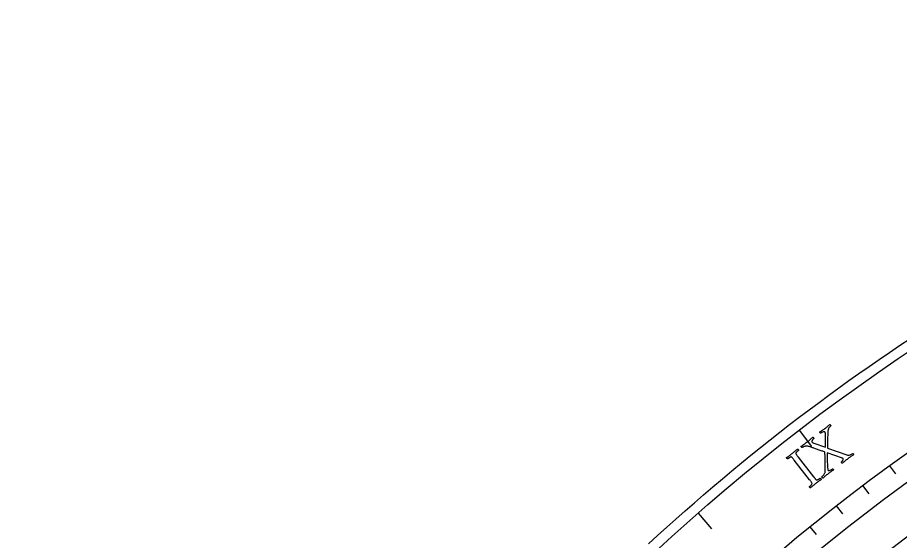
# Model space of a CAD drawing. Header units: millimetres. Extents: x -60 to 60, y -60 to 77.
# Drawn here: x -59.69 to -33.31, y 44.04 to 59.69 of the extents above; entities that cross this region are included whole.
import ezdxf

# ---------------------------------------------------------------- set-up
doc = ezdxf.new("R2010")
doc.units = ezdxf.units.MM
for name, color, linetype in [('CUT_OUTER', 1, 'Continuous'), ('ENGRAVE', 7, 'Continuous'), ('ENGRAVE_FINE', 8, 'Continuous'), ('TEXT', 5, 'Continuous')]:
    doc.layers.add(name, color=color, linetype=linetype)

msp = doc.modelspace()

# ---------------------------------------------------------------- linework, layer by layer
at = {"layer": 'CUT_OUTER'}
msp.add_lwpolyline([(-40.8361, 43.9593), (-40.5656, 44.209), (-40.2935, 44.4571), (-40.02, 44.7035), (-39.7449, 44.9482), (-39.4684, 45.1912), (-39.1904, 45.4325), (-38.9109, 45.6721), (-38.6299, 45.91), (-38.3475, 46.1462), (-38.0636, 46.3806), (-37.7783, 46.6133), (-37.4916, 46.8442), (-37.2034, 47.0734), (-36.9139, 47.3008), (-36.623, 47.5264), (-36.3307, 47.7502), (-36.037, 47.9722), (-35.742, 48.1925), (-35.4456, 48.4109), (-35.1479, 48.6274), (-34.8488, 48.8422), (-34.5485, 49.0551), (-34.2468, 49.2662), (-33.9439, 49.4754), (-33.6397, 49.6827), (-33.3342, 49.8882), (-33.0275, 50.0918)], dxfattribs=at)
at = {"layer": 'ENGRAVE'}
for radius in [59.694, 57.2256, 57.2256, 56.5187, 55.206]:
    msp.add_circle((0, 0), radius, dxfattribs=at)
at = {"layer": 'ENGRAVE_FINE'}
for points in [[(-36.3394, 47.3584), (-35.9637, 46.8689)], [(-33.6364, 46.2965), (-33.4583, 46.0514)], [(-34.4392, 45.7024), (-34.2569, 45.4605)], [(-39.359, 44.8803), (-38.9521, 44.4164)], [(-35.2316, 45.0944), (-35.0451, 44.8557)], [(-36.0132, 44.4726), (-35.8226, 44.2372)]]:
    msp.add_lwpolyline(points, dxfattribs=at)
at = {"layer": 'TEXT'}
for points in [[(-36.0984, 47.0089), (-36.0734, 47.0284), (-36.0495, 47.0473), (-36.027, 47.0656), (-36.0057, 47.0833), (-35.9851, 47.1007), (-35.9646, 47.1178), (-35.9442, 47.1347), (-35.9239, 47.1514), (-35.92, 47.1488), (-35.9153, 47.1445), (-35.9099, 47.1386), (-35.9038, 47.1309), (-35.8985, 47.1232), (-35.8955, 47.1171), (-35.8949, 47.1126), (-35.8966, 47.1096), (-35.9021, 47.1051), (-35.9085, 47.0992), (-35.9158, 47.0919), (-35.924, 47.0831), (-35.9322, 47.0735), (-35.9395, 47.0635), (-35.9459, 47.053), (-35.9515, 47.042), (-35.955, 47.0311), (-35.9556, 47.0207), (-35.9531, 47.0108), (-35.9476, 47.0014), (-35.9401, 46.9938), (-35.9295, 46.9867), (-35.9159, 46.9799), (-35.8991, 46.9736), (-35.5507, 46.8503), (-35.5509, 46.915), (-35.5508, 46.9778), (-35.5505, 47.039), (-35.5498, 47.0983), (-35.5494, 47.1533), (-35.5498, 47.2012), (-35.5511, 47.2421), (-35.5532, 47.2759), (-35.554, 47.2809), (-35.5552, 47.2856), (-35.5568, 47.2899), (-35.5589, 47.2939), (-35.561, 47.2974), (-35.5626, 47.3), (-35.5638, 47.3019), (-35.5646, 47.303), (-35.5695, 47.3073), (-35.5769, 47.3104), (-35.5867, 47.3122), (-35.5989, 47.3127), (-35.6143, 47.3099), (-35.6338, 47.3015), (-35.6573, 47.2876), (-35.6847, 47.2681), (-35.6879, 47.2683), (-35.692, 47.2707), (-35.6971, 47.2752), (-35.7031, 47.282), (-35.709, 47.2895), (-35.7135, 47.2962), (-35.7167, 47.302), (-35.7186, 47.307), (-35.6973, 47.321), (-35.6773, 47.3341), (-35.6584, 47.3464), (-35.6408, 47.3579), (-35.6235, 47.3695), (-35.6056, 47.3819), (-35.5871, 47.3952), (-35.5679, 47.4094), (-35.5417, 47.4293), (-35.518, 47.4479), (-35.4967, 47.4652), (-35.4778, 47.4813), (-35.4608, 47.496), (-35.4453, 47.5094), (-35.4313, 47.5213), (-35.4189, 47.5319), (-35.415, 47.5295), (-35.4107, 47.5258), (-35.4058, 47.5209), (-35.4004, 47.5146), (-35.3955, 47.5079), (-35.3924, 47.5012), (-35.3908, 47.4948), (-35.391, 47.4884), (-35.3947, 47.4853), (-35.4002, 47.4801), (-35.4075, 47.473), (-35.4164, 47.4639), (-35.4262, 47.453), (-35.4356, 47.4407), (-35.4448, 47.4269), (-35.4538, 47.4116), (-35.4617, 47.3951), (-35.4678, 47.3775), (-35.4722, 47.3589), (-35.4748, 47.3392), (-35.4774, 47.289), (-35.4798, 47.2422), (-35.4821, 47.1988), (-35.4842, 47.1589), (-35.4861, 47.1206), (-35.4876, 47.0824), (-35.4886, 47.0442), (-35.4892, 47.0061), (-35.4894, 46.9662), (-35.4896, 46.9228), (-35.4895, 46.8759), (-35.4893, 46.8255), (-34.9088, 46.6222), (-34.8871, 46.6168), (-34.8644, 46.6154), (-34.8407, 46.6182), (-34.8159, 46.6251), (-34.7916, 46.6345), (-34.7694, 46.6448), (-34.7493, 46.6561), (-34.7312, 46.6683), (-34.7268, 46.6661), (-34.7221, 46.6623), (-34.7171, 46.6568), (-34.7118, 46.6495), (-34.7069, 46.6422), (-34.7034, 46.6364), (-34.7011, 46.6321), (-34.7001, 46.6294), (-34.721, 46.616), (-34.7403, 46.6036), (-34.7582, 46.5921), (-34.7746, 46.5816), (-34.791, 46.5708), (-34.8087, 46.5586), (-34.8279, 46.5449), (-34.8484, 46.5298), (-34.8763, 46.5086), (-34.9022, 46.4886), (-34.9261, 46.4696), (-34.9478, 46.4518), (-34.9694, 46.4338), (-34.9928, 46.4143), (-35.018, 46.3933), (-35.0449, 46.3708), (-35.0501, 46.3725), (-35.0556, 46.3761), (-35.0615, 46.3817), (-35.0677, 46.3892), (-35.073, 46.3969), (-35.0759, 46.403), (-35.0766, 46.4076), (-35.0749, 46.4105), (-35.0702, 46.4145), (-35.0646, 46.4199), (-35.0581, 46.427), (-35.0506, 46.4355), (-35.0431, 46.445), (-35.0362, 46.455), (-35.0302, 46.4654), (-35.0248, 46.4762), (-35.021, 46.4866), (-35.0197, 46.4958), (-35.0208, 46.504), (-35.0244, 46.5109), (-35.0257, 46.5124), (-35.0275, 46.5139), (-35.0297, 46.5155), (-35.0324, 46.5171), (-35.0353, 46.5187), (-35.038, 46.5198), (-35.0407, 46.5207), (-35.0432, 46.5212), (-35.5009, 46.6873), (-35.5008, 46.6542), (-35.5004, 46.6194), (-35.4997, 46.5829), (-35.4988, 46.5449), (-35.4976, 46.5063), (-35.4964, 46.4682), (-35.4951, 46.4305), (-35.4937, 46.3934), (-35.4922, 46.3576), (-35.4905, 46.3242), (-35.4886, 46.2932), (-35.4866, 46.2645), (-35.4846, 46.2392), (-35.4828, 46.2181), (-35.4813, 46.2014), (-35.48, 46.189), (-35.4796, 46.1868), (-35.479, 46.1841), (-35.4784, 46.1809), (-35.4777, 46.1773), (-35.4767, 46.1734), (-35.4752, 46.1697), (-35.4732, 46.166), (-35.4708, 46.1625), (-35.4645, 46.1574), (-35.4555, 46.1549), (-35.4436, 46.1549), (-35.4291, 46.1575), (-35.4115, 46.1637), (-35.3907, 46.1743), (-35.3667, 46.1896), (-35.3395, 46.2093), (-35.335, 46.2073), (-35.33, 46.2038), (-35.3245, 46.1986), (-35.3184, 46.1919), (-35.313, 46.185), (-35.3092, 46.1794), (-35.307, 46.1751), (-35.3065, 46.1719), (-35.3266, 46.1588), (-35.3468, 46.1453), (-35.367, 46.1317), (-35.3874, 46.1178), (-35.4077, 46.1037), (-35.4275, 46.0895), (-35.447, 46.0752), (-35.4661, 46.0607), (-35.4916, 46.0408), (-35.515, 46.0221), (-35.5363, 46.0047), (-35.5554, 45.9884), (-35.5736, 45.9726), (-35.592, 45.9564), (-35.6108, 45.9399), (-35.6298, 45.9229), (-35.634, 45.9261), (-35.6383, 45.9307), (-35.6428, 45.9367), (-35.6474, 45.9441), (-35.6515, 45.9515), (-35.6546, 45.9574), (-35.6566, 45.9617), (-35.6575, 45.9644), (-35.6535, 45.968), (-35.6471, 45.9744), (-35.6383, 45.9837), (-35.6271, 45.9959), (-35.6148, 46.0101), (-35.6028, 46.0259), (-35.5911, 46.0431), (-35.5797, 46.0617), (-35.5698, 46.0811), (-35.5628, 46.1003), (-35.5586, 46.1194), (-35.5573, 46.1385), (-35.5574, 46.1911), (-35.5576, 46.2413), (-35.558, 46.2893), (-35.5584, 46.3348), (-35.559, 46.3792), (-35.5597, 46.4237), (-35.5605, 46.4682), (-35.5615, 46.5127), (-35.5624, 46.5582), (-35.5632, 46.6055), (-35.5639, 46.6548), (-35.5644, 46.706), (-35.583, 46.7131), (-35.604, 46.7208), (-35.6272, 46.7291), (-35.6528, 46.738), (-35.6798, 46.7474), (-35.7073, 46.7571), (-35.7353, 46.7671), (-35.7638, 46.7773), (-35.7922, 46.7875), (-35.8196, 46.7973), (-35.8462, 46.8066), (-35.8719, 46.8154), (-35.896, 46.8237), (-35.9178, 46.8311), (-35.9374, 46.8378), (-35.9547, 46.8438), (-35.9688, 46.8486), (-35.9789, 46.8521), (-35.9849, 46.8541), (-35.9869, 46.8548), (-36.0115, 46.8635), (-36.0344, 46.8705), (-36.0554, 46.8757), (-36.0748, 46.8792), (-36.0935, 46.8812), (-36.1128, 46.8818), (-36.1327, 46.8812), (-36.1532, 46.8793), (-36.1668, 46.8772), (-36.1804, 46.8737), (-36.1941, 46.869), (-36.2077, 46.8631), (-36.2205, 46.8566), (-36.2314, 46.8506), (-36.2405, 46.8451), (-36.2478, 46.8399), (-36.2511, 46.839), (-36.2554, 46.8408), (-36.2605, 46.8452), (-36.2666, 46.8523), (-36.2722, 46.8604), (-36.276, 46.8675), (-36.2781, 46.8738), (-36.2783, 46.8792), (-36.253, 46.8976), (-36.2295, 46.9144), (-36.2078, 46.9297), (-36.1879, 46.9435), (-36.168, 46.9573), (-36.1465, 46.9728), (-36.1233, 46.99), (-36.0984, 47.0089)], [(-36.5426, 46.6645), (-36.5222, 46.6806), (-36.5024, 46.6968), (-36.483, 46.713), (-36.464, 46.7293), (-36.4451, 46.7457), (-36.4256, 46.7623), (-36.4056, 46.7793), (-36.385, 46.7964), (-36.38, 46.795), (-36.375, 46.7919), (-36.3699, 46.7871), (-36.3648, 46.7807), (-36.3603, 46.7737), (-36.3571, 46.7675), (-36.3552, 46.762), (-36.3545, 46.7571), (-36.3596, 46.753), (-36.3662, 46.7472), (-36.3744, 46.7398), (-36.3841, 46.7307), (-36.3944, 46.7208), (-36.4041, 46.711), (-36.4132, 46.7011), (-36.4218, 46.6912), (-36.4288, 46.6819), (-36.4333, 46.6738), (-36.4353, 46.6668), (-36.4347, 46.6609), (-36.4307, 46.6519), (-36.4255, 46.6422), (-36.419, 46.6318), (-36.4112, 46.6206), (-36.4025, 46.6089), (-36.3934, 46.5968), (-36.3838, 46.5841), (-36.3736, 46.5711), (-36.372, 46.569), (-36.3703, 46.5669), (-36.3687, 46.5648), (-36.3671, 46.5627), (-36.3654, 46.5606), (-36.3638, 46.5585), (-36.3621, 46.5564), (-36.3605, 46.5543), (-35.9044, 45.9703), (-35.9028, 45.9682), (-35.9012, 45.9661), (-35.8995, 45.964), (-35.8979, 45.9619), (-35.8962, 45.9598), (-35.8946, 45.9577), (-35.8929, 45.9556), (-35.8913, 45.9535), (-35.8811, 45.9406), (-35.8713, 45.9283), (-35.8619, 45.9167), (-35.8529, 45.9058), (-35.8442, 45.8958), (-35.8359, 45.8872), (-35.8278, 45.8799), (-35.8201, 45.8739), (-35.815, 45.8724), (-35.8079, 45.8727), (-35.7989, 45.8748), (-35.788, 45.8787), (-35.776, 45.8838), (-35.7641, 45.8897), (-35.7521, 45.8963), (-35.7401, 45.9036), (-35.7291, 45.9107), (-35.72, 45.9167), (-35.7129, 45.9216), (-35.7078, 45.9254), (-35.7033, 45.9235), (-35.6985, 45.9202), (-35.6932, 45.9156), (-35.6876, 45.9095), (-35.6826, 45.903), (-35.6792, 45.8969), (-35.6774, 45.8913), (-35.6772, 45.8861), (-35.699, 45.8713), (-35.7202, 45.8568), (-35.741, 45.8426), (-35.7612, 45.8286), (-35.7812, 45.8144), (-35.8012, 45.7998), (-35.8213, 45.7847), (-35.8415, 45.7692), (-35.8609, 45.7537), (-35.8804, 45.7379), (-35.8997, 45.7216), (-35.9191, 45.7049), (-35.9384, 45.6879), (-35.9579, 45.6707), (-35.9775, 45.6533), (-35.9971, 45.6356), (-36.0021, 45.637), (-36.0072, 45.6401), (-36.0123, 45.6449), (-36.0174, 45.6513), (-36.0219, 45.6582), (-36.0252, 45.6644), (-36.0272, 45.6698), (-36.0279, 45.6746), (-36.023, 45.6787), (-36.0165, 45.6845), (-36.0086, 45.6918), (-35.999, 45.7008), (-35.9891, 45.7107), (-35.9797, 45.7209), (-35.9709, 45.7312), (-35.9627, 45.7418), (-35.9561, 45.7517), (-35.9519, 45.7599), (-35.9502, 45.7665), (-35.951, 45.7713), (-35.9556, 45.7823), (-35.9618, 45.794), (-35.9695, 45.8064), (-35.9788, 45.8196), (-35.9891, 45.8334), (-35.9999, 45.8476), (-36.0113, 45.8623), (-36.0231, 45.8774), (-36.4806, 46.4602), (-36.4926, 46.4753), (-36.5043, 46.4899), (-36.5157, 46.504), (-36.5269, 46.5176), (-36.5377, 46.5301), (-36.5482, 46.5407), (-36.5582, 46.5496), (-36.5678, 46.5566), (-36.5728, 46.5591), (-36.5798, 46.5591), (-36.5887, 46.5567), (-36.5996, 46.552), (-36.6116, 46.5458), (-36.6236, 46.5391), (-36.6356, 46.5319), (-36.6477, 46.5243), (-36.6589, 46.517), (-36.668, 46.5108), (-36.6752, 46.5058), (-36.6805, 46.5019), (-36.685, 46.5037), (-36.6899, 46.5069), (-36.6952, 46.5115), (-36.7008, 46.5175), (-36.7059, 46.524), (-36.7093, 46.5301), (-36.7111, 46.5357), (-36.7113, 46.5409), (-36.6896, 46.5569), (-36.6679, 46.5725), (-36.6464, 46.588), (-36.625, 46.6032), (-36.6038, 46.6183), (-36.583, 46.6336), (-36.5626, 46.649), (-36.5426, 46.6645)]]:
    msp.add_lwpolyline(points, close=True, dxfattribs=at)

doc.saveas('drawing.dxf')
